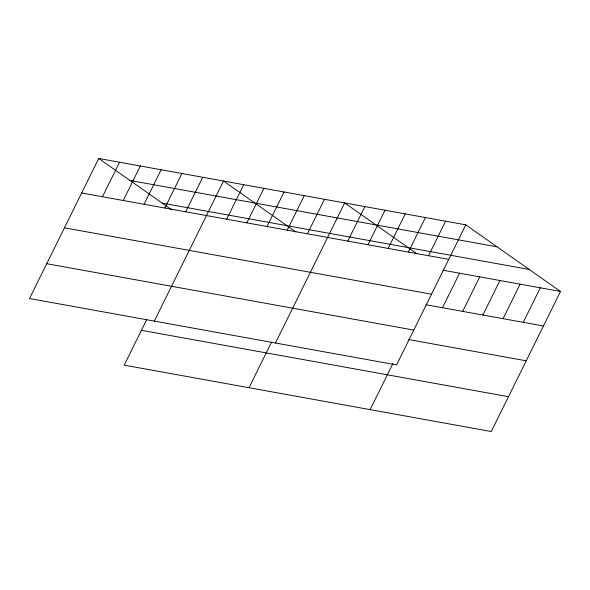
<?xml version="1.0" encoding="UTF-8"?>
<svg xmlns="http://www.w3.org/2000/svg" width="590" height="590" viewBox="0 0 590 590"><rect width="100%" height="100%" fill="white"/><g stroke="black" fill="none" stroke-linecap="round" stroke-linejoin="round"><path stroke-width="0.89" d="M465.798 224.849L98.729 158.467L29.5 298.533L396.576 364.915L465.798 224.849L560.5 291.467L491.271 431.533L124.202 365.151L146.659 319.721M102.468 196.75L119.527 162.228M123.266 200.512L140.324 165.989M144.071 204.273L161.129 169.75M164.868 208.034L181.927 173.512M185.673 211.795L202.731 177.273M154.307 321.108L223.529 181.034L295.907 231.951M226.663 219.207L243.722 184.685M246.849 222.858L263.907 188.335M267.034 226.508L284.1 191.986M287.227 230.159L304.285 195.644M307.412 233.81L324.478 199.295M249.01 387.719L271.459 342.288M275.442 343.011L344.663 202.945L417.042 253.855M347.79 241.111L364.856 206.596M367.983 244.762L385.041 210.246M388.168 248.412L405.234 213.897M408.361 252.063L425.42 217.548M428.547 255.713L445.612 221.198M370.137 409.63L392.999 363.374M442.493 307.729L459.558 273.207M462.685 311.38L479.744 276.858M482.871 315.031L499.937 280.508M503.064 318.681L520.122 284.159M523.249 322.332L540.315 287.809M129.977 180.452L497.053 246.834M162.176 203.1L529.245 269.483M81.663 192.989L448.739 259.364M442.876 270.191L560.5 291.467M64.45 227.821L431.526 294.196M425.818 304.713L543.442 325.982M46.713 263.708L413.789 330.083M408.604 339.545L526.228 360.815M141.416 330.319L508.492 396.701M98.729 158.467L171.852 209.907"/></g></svg>
